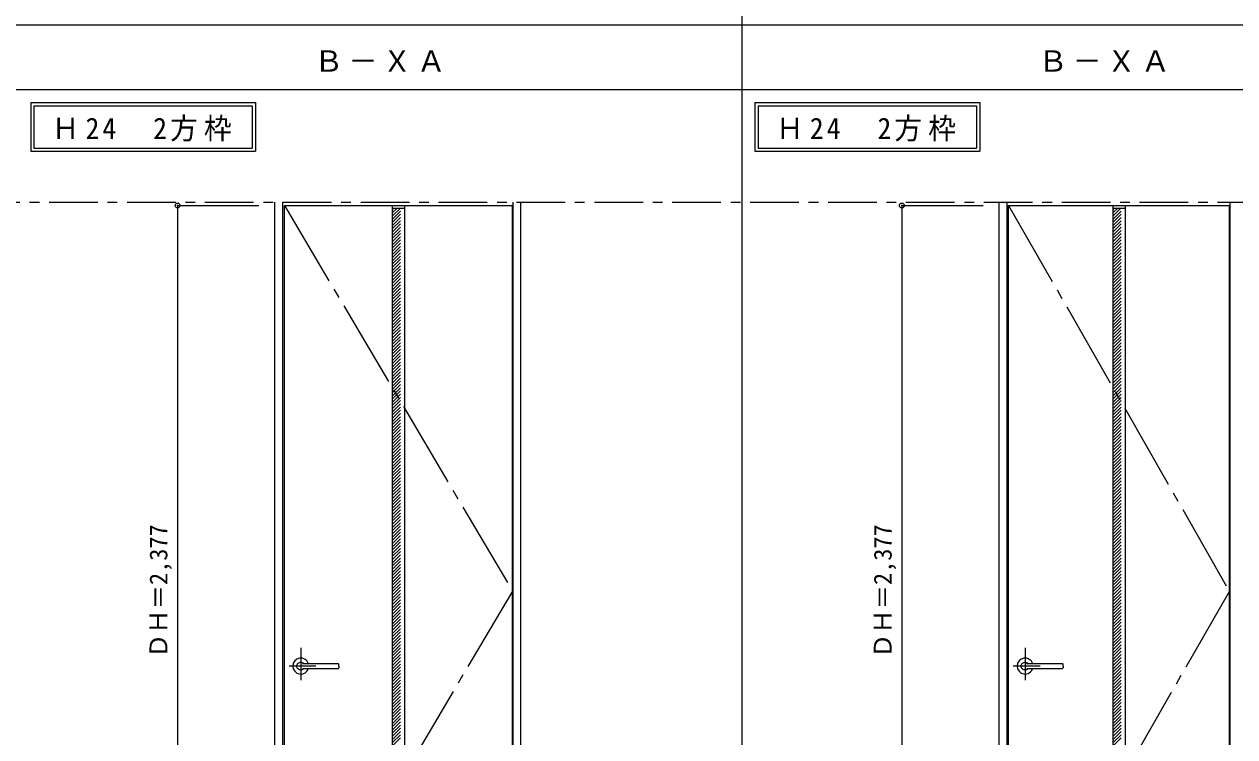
# Model space of a CAD drawing. Units: millimetres, scale not verified. Extents: x -6000 to 5700, y -4307 to 4260.
# Drawn here: x -1007 to 2723, y -2010 to 186 of the extents above; entities that cross this region are included whole.
import ezdxf
from ezdxf.enums import TextEntityAlignment as Align

# ---------------------------------------------------------------- set-up
doc = ezdxf.new("R2010")
doc.units = ezdxf.units.MM
doc.header["$LTSCALE"] = 30
doc.header["$PDMODE"] = 32
doc.header["$PDSIZE"] = 15
for name, pattern in [('CHAIN1', [8, 5, -1, 1, -1]), ('CHAIN2', [12, 9, -1, 1, -1]), ('DASHED1', [1.8, 1.2, -0.6])]:
    doc.linetypes.add(name, pattern=pattern)
for name, color, linetype in [('0-1_通り芯', 7, 'CHAIN1'), ('0-2_扉', 3, 'Continuous'), ('0-3_仕上げ', 7, 'Continuous'), ('0-4_枠', 3, 'Continuous'), ('0-7', 7, 'CHAIN2'), ('0-A_文字', 7, 'Continuous'), ('0-B_寸法', 7, 'Continuous'), ('0-C_ハッチ', 4, 'DASHED1'), ('F-1_枠', 6, 'Continuous')]:
    doc.layers.add(name, color=color, linetype=linetype)
doc.layers.add('0-5_レバー', color=7, linetype='Continuous', lineweight=18)
doc.styles.add('ＭＳ ゴシック', font='')
doc.styles.get('ＭＳ ゴシック').set_extended_font_data('MS Gothic')

msp = doc.modelspace()

# ---------------------------------------------------------------- linework, layer by layer
at = {"layer": '0-1_通り芯'}
msp.add_line((-5490, -362.5), (3436.4, -362.5), dxfattribs=at)
at = {"layer": '0-2_扉'}
for p, q in [((-205.2, -372.5), (497.8, -372.5)), ((-205.2, -2749.5), (-205.2, -372.5)), ((497.8, -2749.5), (497.8, -372.5)), ((2026.4, -372.5), (2706.4, -372.5)), ((2026.4, -2749.5), (2026.4, -372.5)), ((2706.4, -2749.5), (2706.4, -372.5))]:
    msp.add_line(p, q, dxfattribs=at)
at = {"layer": '0-3_仕上げ', "color": 3}
for p, q in [((127.3, -372.5), (127.3, -2749.5)), ((165.3, -372.5), (165.3, -2749.5)), ((2347.4, -372.5), (2347.4, -2749.5)), ((2385.4, -372.5), (2385.4, -2749.5))]:
    msp.add_line(p, q, dxfattribs=at)
at = {"layer": '0-3_仕上げ'}
for p, q in [((127.3, -380.5), (165.3, -380.5)), ((2347.4, -380.5), (2385.4, -380.5))]:
    msp.add_line(p, q, dxfattribs=at)
at = {"layer": '0-4_枠'}
for p, q in [((-234.2, -2762.5), (-234.2, -362.5)), ((-210.2, -2762.5), (-210.2, -362.5)), ((499.8, -2762.5), (499.8, -362.5)), ((523.8, -2762.5), (523.8, -362.5)), ((1997.4, -2762.5), (1997.4, -362.5)), ((2021.4, -2762.5), (2021.4, -362.5)), ((2708.4, -2762.5), (2708.4, -362.5))]:
    msp.add_line(p, q, dxfattribs=at)
at = {"layer": '0-5_レバー', "color": 4, "linetype": 'CHAIN1'}
for p, q in [((-154.7, -1735.54), (-154.7, -1835.39)), ((2076.9, -1735.54), (2076.9, -1835.39)), ((-107.9, -1792), (-190.92, -1792)), ((2123.7, -1792), (2040.68, -1792))]:
    msp.add_line(p, q, dxfattribs=at)
at = {"layer": '0-5_レバー'}
for p, q in [((-37.7, -1792), (-37.7, -1786.51)), ((2193.9, -1792), (2193.9, -1786.51)), ((-37.7, -1792), (-37.7, -1797.5)), ((2193.9, -1792), (2193.9, -1797.5))]:
    msp.add_line(p, q, dxfattribs=at)
for points in [[(-144.74, -1785.01), (-145.51, -1784.22), (-147.48, -1782.85), (-149.73, -1781.84), (-152.16, -1781.21), (-154.7, -1781), (-157.24, -1781.21), (-159.67, -1781.84), (-161.92, -1782.85), (-163.89, -1784.22), (-165.51, -1785.89), (-166.71, -1787.79), (-167.45, -1789.85), (-167.7, -1792), (-167.45, -1794.15), (-166.71, -1796.21), (-165.51, -1798.11), (-163.89, -1799.78), (-161.92, -1801.15), (-159.67, -1802.16), (-157.24, -1802.79), (-154.7, -1803), (-152.16, -1802.79), (-149.73, -1802.16), (-147.48, -1801.15), (-145.51, -1799.78), (-144.74, -1798.99)], [(-39.2, -1785), (-48.93, -1785), (-59.11, -1785), (-68.71, -1785), (-77.7, -1785), (-86.11, -1785), (-93.92, -1785), (-100.74, -1785), (-107.04, -1785), (-112.8, -1785), (-118.05, -1785), (-122.84, -1785), (-127.5, -1785), (-131.7, -1785), (-135.45, -1785), (-137.45, -1785), (-139.3, -1785), (-141.31, -1785.01), (-143.72, -1785.01), (-145.21, -1785.01), (-146.75, -1785.01), (-148.27, -1785.01), (-149.37, -1785.01), (-149.83, -1785.01), (-149.83, -1785.02)], [(-39.2, -1785), (-48.28, -1785), (-48.68, -1785)], [(2086.86, -1785.01), (2086.09, -1784.22), (2084.12, -1782.85), (2081.88, -1781.84), (2079.44, -1781.21), (2076.9, -1781), (2074.36, -1781.21), (2071.93, -1781.84), (2069.68, -1782.85), (2067.71, -1784.22), (2066.09, -1785.89), (2064.89, -1787.79), (2064.15, -1789.85), (2063.9, -1792), (2064.15, -1794.15), (2064.89, -1796.21), (2066.09, -1798.11), (2067.71, -1799.78), (2069.68, -1801.15), (2071.93, -1802.16), (2074.36, -1802.79), (2076.9, -1803), (2079.44, -1802.79), (2081.88, -1802.16), (2084.12, -1801.15), (2086.09, -1799.78), (2086.86, -1798.99)], [(2192.4, -1785), (2182.67, -1785), (2172.49, -1785), (2162.89, -1785), (2153.9, -1785), (2145.49, -1785), (2137.68, -1785), (2130.86, -1785), (2124.56, -1785), (2118.8, -1785), (2113.55, -1785), (2108.76, -1785), (2104.11, -1785), (2099.9, -1785), (2096.15, -1785), (2094.15, -1785), (2092.3, -1785), (2090.29, -1785.01), (2087.88, -1785.01), (2086.39, -1785.01), (2084.85, -1785.01), (2083.33, -1785.01), (2082.23, -1785.01), (2081.77, -1785.01), (2081.77, -1785.02)], [(2192.4, -1785), (2183.32, -1785), (2182.92, -1785)], [(-149.68, -1798.99), (-149.55, -1798.99), (-149.11, -1798.99), (-148.39, -1798.99), (-147.37, -1798.99), (-146.11, -1798.99), (-144.76, -1798.99), (-141.9, -1798.99), (-138.92, -1799), (-135.9, -1799), (-132.86, -1799), (-129.79, -1799), (-126.71, -1799), (-122.71, -1799), (-118.3, -1799), (-113.33, -1799), (-107.8, -1799), (-101.71, -1799), (-95.06, -1799), (-87.85, -1799), (-79.26, -1799), (-70, -1799), (-60.06, -1799), (-49.45, -1799), (-39.2, -1799)], [(2081.92, -1798.99), (2082.05, -1798.99), (2082.49, -1798.99), (2083.21, -1798.99), (2084.23, -1798.99), (2085.49, -1798.99), (2086.84, -1798.99), (2089.7, -1798.99), (2092.68, -1799), (2095.7, -1799), (2098.74, -1799), (2101.81, -1799), (2104.89, -1799), (2108.89, -1799), (2113.3, -1799), (2118.27, -1799), (2123.8, -1799), (2129.89, -1799), (2136.54, -1799), (2143.75, -1799), (2152.34, -1799), (2161.6, -1799), (2171.54, -1799), (2182.15, -1799), (2192.4, -1799)]]:
    msp.add_lwpolyline(points, dxfattribs=at)
for centre, radius, start, end in [((-154.7, -1792), 24.55, 16.59952, 343.36736), ((-39.2, -1786.5), 1.5, 0.00847, 89.9163), ((-39.2, -1786.5), 1.5, 360, 90.17419), ((2076.9, -1792), 24.55, 16.59952, 343.36736), ((2192.4, -1786.5), 1.5, 0.00847, 89.9163), ((2192.4, -1786.5), 1.5, 360, 90.17419), ((-39.2, -1797.5), 1.5, 270.16419, 0), ((-39.2, -1797.5), 1.5, 269.91059, 359.99153), ((2192.4, -1797.5), 1.5, 270.16419, 0), ((2192.4, -1797.5), 1.5, 269.91059, 359.99153)]:
    msp.add_arc(centre, radius, start, end, dxfattribs=at)
at = {"layer": '0-7'}
for p, q in [((-205.2, -372.5), (497.8, -1561)), ((2026.4, -372.5), (2706.4, -1561)), ((497.8, -1561), (-205.2, -2749.5)), ((2706.4, -1561), (2026.4, -2749.5))]:
    msp.add_line(p, q, dxfattribs=at)
at = {"layer": '0-A_文字'}
for p, q in [((-986.8, -55.5), (-986.8, -205.5)), ((-976.8, -65.5), (-976.8, -195.5)), ((-976.8, -65.5), (-304.18, -65.5)), ((-304.18, -65.5), (-304.18, -195.5)), ((1244.8, -55.5), (1244.8, -205.5)), ((1254.8, -65.5), (1254.8, -195.5)), ((1254.8, -65.5), (1927.43, -65.5)), ((1927.43, -65.5), (1927.43, -195.5)), ((-986.8, -205.5), (-294.18, -205.5)), ((-976.8, -195.5), (-304.18, -195.5)), ((1244.8, -205.5), (1937.43, -205.5)), ((1254.8, -195.5), (1927.43, -195.5))]:
    msp.add_line(p, q, dxfattribs=at)
for points in [[(-986.8, -55.5), (-294.18, -55.5), (-294.18, -205.5)], [(1244.8, -55.5), (1937.43, -55.5), (1937.43, -205.5)]]:
    msp.add_lwpolyline(points, dxfattribs=at)
at = {"layer": '0-B_寸法', "color": 4}
for p, q in [((-534.2, -372.5), (-284.2, -372.5)), ((-534.2, -372.5), (-534.2, -2749.5)), ((1697.4, -372.5), (1947.4, -372.5)), ((1697.4, -372.5), (1697.4, -2749.5))]:
    msp.add_line(p, q, dxfattribs=at)
at = {"layer": '0-B_寸法'}
for p in [(-534.2, -372.5), (1697.4, -372.5)]:
    msp.add_point(p, dxfattribs=at)
at = {"layer": '0-C_ハッチ'}
for p, q in [((127.3, -385.61), (132.41, -380.5)), ((127.3, -395.51), (142.31, -380.5)), ((127.3, -405.41), (152.21, -380.5)), ((127.3, -415.31), (162.11, -380.5)), ((127.3, -425.21), (165.3, -387.21)), ((127.3, -435.11), (164.91, -397.5)), ((127.3, -445.01), (165.3, -407.01)), ((2347.4, -385.61), (2352.51, -380.5)), ((2347.4, -395.51), (2362.41, -380.5)), ((2347.4, -405.41), (2372.31, -380.5)), ((2347.4, -415.31), (2382.21, -380.5)), ((2347.4, -425.21), (2385.4, -387.21)), ((2347.4, -435.11), (2385.01, -397.5)), ((2347.4, -445.01), (2385.4, -407.01)), ((127.3, -454.91), (165.3, -416.91)), ((127.3, -464.81), (165.3, -426.81)), ((127.3, -474.71), (165.3, -436.71)), ((127.3, -484.61), (165.3, -446.61)), ((2347.4, -454.91), (2385.4, -416.91)), ((2347.4, -464.81), (2385.4, -426.81)), ((2347.4, -474.71), (2385.4, -436.71)), ((2347.4, -484.61), (2385.4, -446.61)), ((127.3, -494.51), (165.3, -456.51)), ((127.3, -504.41), (165.3, -466.41)), ((127.3, -514.31), (165.3, -476.31)), ((2347.4, -494.51), (2385.4, -456.51)), ((2347.4, -504.41), (2385.4, -466.41)), ((2347.4, -514.31), (2385.4, -476.31)), ((127.3, -524.21), (165.3, -486.21)), ((127.3, -534.11), (165.3, -496.11)), ((127.3, -544.01), (165.3, -506.01)), ((127.3, -553.9), (165.3, -515.9)), ((2347.4, -524.21), (2385.4, -486.21)), ((2347.4, -534.11), (2385.4, -496.11)), ((2347.4, -544.01), (2385.4, -506.01)), ((2347.4, -553.9), (2385.4, -515.9)), ((127.3, -563.8), (165.3, -525.8)), ((127.3, -573.7), (165.3, -535.7)), ((127.3, -583.6), (165.3, -545.6)), ((127.3, -593.5), (165.3, -555.5)), ((2347.4, -563.8), (2385.4, -525.8)), ((2347.4, -573.7), (2385.4, -535.7)), ((2347.4, -583.6), (2385.4, -545.6)), ((2347.4, -593.5), (2385.4, -555.5)), ((127.3, -603.4), (165.3, -565.4)), ((127.3, -613.3), (165.3, -575.3)), ((127.3, -623.2), (165.3, -585.2)), ((127.3, -633.1), (165.3, -595.1)), ((2347.4, -603.4), (2385.4, -565.4)), ((2347.4, -613.3), (2385.4, -575.3)), ((2347.4, -623.2), (2385.4, -585.2)), ((2347.4, -633.1), (2385.4, -595.1)), ((127.3, -643), (165.3, -605)), ((127.3, -652.9), (165.3, -614.9)), ((127.3, -662.8), (165.3, -624.8)), ((2347.4, -643), (2385.4, -605)), ((2347.4, -652.9), (2385.4, -614.9)), ((2347.4, -662.8), (2385.4, -624.8)), ((127.3, -672.7), (165.3, -634.7)), ((127.3, -682.6), (165.3, -644.6)), ((127.3, -692.5), (165.3, -654.5)), ((127.3, -702.4), (165.3, -664.4)), ((2347.4, -672.7), (2385.4, -634.7)), ((2347.4, -682.6), (2385.4, -644.6)), ((2347.4, -692.5), (2385.4, -654.5)), ((2347.4, -702.4), (2385.4, -664.4)), ((127.3, -712.3), (165.3, -674.3)), ((127.3, -722.2), (165.3, -684.2)), ((127.3, -732.1), (165.3, -694.1)), ((127.3, -742), (165.3, -704)), ((2347.4, -712.3), (2385.4, -674.3)), ((2347.4, -722.2), (2385.4, -684.2)), ((2347.4, -732.1), (2385.4, -694.1)), ((2347.4, -742), (2385.4, -704)), ((127.3, -751.89), (165.3, -713.89)), ((127.3, -761.79), (165.3, -723.79)), ((127.3, -771.69), (165.3, -733.69)), ((127.3, -781.59), (165.3, -743.59)), ((2347.4, -751.89), (2385.4, -713.89)), ((2347.4, -761.79), (2385.4, -723.79)), ((2347.4, -771.69), (2385.4, -733.69)), ((2347.4, -781.59), (2385.4, -743.59)), ((127.3, -791.49), (165.3, -753.49)), ((127.3, -801.39), (165.3, -763.39)), ((127.3, -811.29), (165.3, -773.29)), ((127.3, -821.19), (165.3, -783.19)), ((2347.4, -791.49), (2385.4, -753.49)), ((2347.4, -801.39), (2385.4, -763.39)), ((2347.4, -811.29), (2385.4, -773.29)), ((2347.4, -821.19), (2385.4, -783.19)), ((127.3, -831.09), (165.3, -793.09)), ((127.3, -840.99), (165.3, -802.99)), ((127.3, -850.89), (165.3, -812.89)), ((2347.4, -831.09), (2385.4, -793.09)), ((2347.4, -840.99), (2385.4, -802.99)), ((2347.4, -850.89), (2385.4, -812.89)), ((127.3, -860.79), (165.3, -822.79)), ((127.3, -870.69), (165.3, -832.69)), ((127.3, -880.59), (165.3, -842.59)), ((127.3, -890.49), (165.3, -852.49)), ((2347.4, -860.79), (2385.4, -822.79)), ((2347.4, -870.69), (2385.4, -832.69)), ((2347.4, -880.59), (2385.4, -842.59)), ((2347.4, -890.49), (2385.4, -852.49)), ((127.3, -900.39), (165.3, -862.39)), ((127.3, -910.29), (165.3, -872.29)), ((127.3, -920.19), (165.3, -882.19)), ((127.3, -930.09), (165.3, -892.09)), ((2347.4, -900.39), (2385.4, -862.39)), ((2347.4, -910.29), (2385.4, -872.29)), ((2347.4, -920.19), (2385.4, -882.19)), ((2347.4, -930.09), (2385.4, -892.09)), ((127.3, -939.98), (165.3, -901.98)), ((127.3, -949.88), (165.3, -911.88)), ((127.3, -959.78), (165.3, -921.78)), ((127.3, -969.68), (165.3, -931.68)), ((2347.4, -939.98), (2385.4, -901.98)), ((2347.4, -949.88), (2385.4, -911.88)), ((2347.4, -959.78), (2385.4, -921.78)), ((2347.4, -969.68), (2385.4, -931.68)), ((127.3, -979.58), (165.3, -941.58)), ((127.3, -989.48), (165.3, -951.48)), ((127.3, -999.38), (165.3, -961.38)), ((2347.4, -979.58), (2385.4, -941.58)), ((2347.4, -989.48), (2385.4, -951.48)), ((2347.4, -999.38), (2385.4, -961.38)), ((127.3, -1009.28), (165.3, -971.28)), ((127.3, -1019.18), (165.3, -981.18)), ((127.3, -1029.08), (165.3, -991.08)), ((127.3, -1038.98), (165.3, -1000.98)), ((2347.4, -1009.28), (2385.4, -971.28)), ((2347.4, -1019.18), (2385.4, -981.18)), ((2347.4, -1029.08), (2385.4, -991.08)), ((2347.4, -1038.98), (2385.4, -1000.98)), ((127.3, -1048.88), (165.3, -1010.88)), ((127.3, -1058.78), (165.3, -1020.78)), ((127.3, -1068.68), (165.3, -1030.68)), ((127.3, -1078.58), (165.3, -1040.58)), ((2347.4, -1048.88), (2385.4, -1010.88)), ((2347.4, -1058.78), (2385.4, -1020.78)), ((2347.4, -1068.68), (2385.4, -1030.68)), ((2347.4, -1078.58), (2385.4, -1040.58)), ((127.3, -1088.48), (165.3, -1050.48)), ((127.3, -1098.38), (165.3, -1060.38)), ((127.3, -1108.28), (165.3, -1070.28)), ((127.3, -1118.18), (165.3, -1080.18)), ((2347.4, -1088.48), (2385.4, -1050.48)), ((2347.4, -1098.38), (2385.4, -1060.38)), ((2347.4, -1108.28), (2385.4, -1070.28)), ((2347.4, -1118.18), (2385.4, -1080.18)), ((127.3, -1128.08), (165.3, -1090.08)), ((127.3, -1137.97), (165.3, -1099.97)), ((127.3, -1147.87), (165.3, -1109.87)), ((2347.4, -1128.08), (2385.4, -1090.08)), ((2347.4, -1137.97), (2385.4, -1099.97)), ((2347.4, -1147.87), (2385.4, -1109.87)), ((127.3, -1157.77), (165.3, -1119.77)), ((127.3, -1167.67), (165.3, -1129.67)), ((127.3, -1177.57), (165.3, -1139.57)), ((127.3, -1187.47), (165.3, -1149.47)), ((2347.4, -1157.77), (2385.4, -1119.77)), ((2347.4, -1167.67), (2385.4, -1129.67)), ((2347.4, -1177.57), (2385.4, -1139.57)), ((2347.4, -1187.47), (2385.4, -1149.47)), ((127.3, -1197.37), (165.3, -1159.37)), ((127.3, -1207.27), (165.3, -1169.27)), ((127.3, -1217.17), (165.3, -1179.17)), ((127.3, -1227.07), (165.3, -1189.07)), ((2347.4, -1197.37), (2385.4, -1159.37)), ((2347.4, -1207.27), (2385.4, -1169.27)), ((2347.4, -1217.17), (2385.4, -1179.17)), ((2347.4, -1227.07), (2385.4, -1189.07)), ((127.3, -1236.97), (165.3, -1198.97)), ((127.3, -1246.87), (165.3, -1208.87)), ((127.3, -1256.77), (165.3, -1218.77)), ((127.3, -1266.67), (165.3, -1228.67)), ((2347.4, -1236.97), (2385.4, -1198.97)), ((2347.4, -1246.87), (2385.4, -1208.87)), ((2347.4, -1256.77), (2385.4, -1218.77)), ((2347.4, -1266.67), (2385.4, -1228.67)), ((127.3, -1276.57), (165.3, -1238.57)), ((127.3, -1286.47), (165.3, -1248.47)), ((127.3, -1296.37), (165.3, -1258.37)), ((2347.4, -1276.57), (2385.4, -1238.57)), ((2347.4, -1286.47), (2385.4, -1248.47)), ((2347.4, -1296.37), (2385.4, -1258.37)), ((127.3, -1306.27), (165.3, -1268.27)), ((127.3, -1316.17), (165.3, -1278.17)), ((127.3, -1326.07), (165.3, -1288.07)), ((127.3, -1335.96), (165.3, -1297.96)), ((2347.4, -1306.27), (2385.4, -1268.27)), ((2347.4, -1316.17), (2385.4, -1278.17)), ((2347.4, -1326.07), (2385.4, -1288.07)), ((2347.4, -1335.96), (2385.4, -1297.96)), ((127.3, -1345.86), (165.3, -1307.86)), ((127.3, -1355.76), (165.3, -1317.76)), ((127.3, -1365.66), (165.3, -1327.66)), ((127.3, -1375.56), (165.3, -1337.56)), ((2347.4, -1345.86), (2385.4, -1307.86)), ((2347.4, -1355.76), (2385.4, -1317.76)), ((2347.4, -1365.66), (2385.4, -1327.66)), ((2347.4, -1375.56), (2385.4, -1337.56)), ((127.3, -1385.46), (165.3, -1347.46)), ((127.3, -1395.36), (165.3, -1357.36)), ((127.3, -1405.26), (165.3, -1367.26)), ((127.3, -1415.16), (165.3, -1377.16)), ((2347.4, -1385.46), (2385.4, -1347.46)), ((2347.4, -1395.36), (2385.4, -1357.36)), ((2347.4, -1405.26), (2385.4, -1367.26)), ((2347.4, -1415.16), (2385.4, -1377.16)), ((127.3, -1425.06), (165.3, -1387.06)), ((127.3, -1434.96), (165.3, -1396.96)), ((127.3, -1444.86), (165.3, -1406.86)), ((127.3, -1454.76), (165.3, -1416.76)), ((2347.4, -1425.06), (2385.4, -1387.06)), ((2347.4, -1434.96), (2385.4, -1396.96)), ((2347.4, -1444.86), (2385.4, -1406.86)), ((2347.4, -1454.76), (2385.4, -1416.76)), ((127.3, -1464.66), (165.3, -1426.66)), ((127.3, -1474.56), (165.3, -1436.56)), ((127.3, -1484.46), (165.3, -1446.46)), ((2347.4, -1464.66), (2385.4, -1426.66)), ((2347.4, -1474.56), (2385.4, -1436.56)), ((2347.4, -1484.46), (2385.4, -1446.46)), ((127.3, -1494.36), (165.3, -1456.36)), ((127.3, -1504.26), (165.3, -1466.26)), ((127.3, -1514.16), (165.3, -1476.16)), ((127.3, -1524.06), (165.3, -1486.06)), ((2347.4, -1494.36), (2385.4, -1456.36)), ((2347.4, -1504.26), (2385.4, -1466.26)), ((2347.4, -1514.16), (2385.4, -1476.16)), ((2347.4, -1524.06), (2385.4, -1486.06)), ((127.3, -1533.95), (165.3, -1495.95)), ((127.3, -1543.85), (165.3, -1505.85)), ((127.3, -1553.75), (165.3, -1515.75)), ((127.3, -1563.65), (165.3, -1525.65)), ((2347.4, -1533.95), (2385.4, -1495.95)), ((2347.4, -1543.85), (2385.4, -1505.85)), ((2347.4, -1553.75), (2385.4, -1515.75)), ((2347.4, -1563.65), (2385.4, -1525.65)), ((127.3, -1573.55), (165.3, -1535.55)), ((127.3, -1583.45), (165.3, -1545.45)), ((127.3, -1593.35), (165.3, -1555.35)), ((127.3, -1603.25), (165.3, -1565.25)), ((2347.4, -1573.55), (2385.4, -1535.55)), ((2347.4, -1583.45), (2385.4, -1545.45)), ((2347.4, -1593.35), (2385.4, -1555.35)), ((2347.4, -1603.25), (2385.4, -1565.25)), ((127.3, -1613.15), (165.3, -1575.15)), ((127.3, -1623.05), (165.3, -1585.05)), ((127.3, -1632.95), (165.3, -1594.95)), ((2347.4, -1613.15), (2385.4, -1575.15)), ((2347.4, -1623.05), (2385.4, -1585.05)), ((2347.4, -1632.95), (2385.4, -1594.95)), ((127.3, -1642.85), (165.3, -1604.85)), ((127.3, -1652.75), (165.3, -1614.75)), ((127.3, -1662.65), (165.3, -1624.65)), ((127.3, -1672.55), (165.3, -1634.55)), ((2347.4, -1642.85), (2385.4, -1604.85)), ((2347.4, -1652.75), (2385.4, -1614.75)), ((2347.4, -1662.65), (2385.4, -1624.65)), ((2347.4, -1672.55), (2385.4, -1634.55)), ((127.3, -1682.45), (165.3, -1644.45)), ((127.3, -1692.35), (165.3, -1654.35)), ((127.3, -1702.25), (165.3, -1664.25)), ((127.3, -1712.15), (165.3, -1674.15)), ((2347.4, -1682.45), (2385.4, -1644.45)), ((2347.4, -1692.35), (2385.4, -1654.35)), ((2347.4, -1702.25), (2385.4, -1664.25)), ((2347.4, -1712.15), (2385.4, -1674.15)), ((127.3, -1722.05), (165.3, -1684.05)), ((127.3, -1731.94), (165.3, -1693.94)), ((127.3, -1741.84), (165.3, -1703.84)), ((127.3, -1751.74), (165.3, -1713.74)), ((2347.4, -1722.05), (2385.4, -1684.05)), ((2347.4, -1731.94), (2385.4, -1693.94)), ((2347.4, -1741.84), (2385.4, -1703.84)), ((2347.4, -1751.74), (2385.4, -1713.74)), ((127.3, -1761.64), (165.3, -1723.64)), ((127.3, -1771.54), (165.3, -1733.54)), ((127.3, -1781.44), (165.3, -1743.44)), ((2347.4, -1761.64), (2385.4, -1723.64)), ((2347.4, -1771.54), (2385.4, -1733.54)), ((2347.4, -1781.44), (2385.4, -1743.44)), ((127.3, -1791.34), (165.3, -1753.34)), ((127.3, -1801.24), (165.3, -1763.24)), ((127.3, -1811.14), (165.3, -1773.14)), ((127.3, -1821.04), (165.3, -1783.04)), ((2347.4, -1791.34), (2385.4, -1753.34)), ((2347.4, -1801.24), (2385.4, -1763.24)), ((2347.4, -1811.14), (2385.4, -1773.14)), ((2347.4, -1821.04), (2385.4, -1783.04)), ((127.3, -1830.94), (165.3, -1792.94)), ((127.3, -1840.84), (165.3, -1802.84)), ((127.3, -1850.74), (165.3, -1812.74)), ((127.3, -1860.64), (165.3, -1822.64)), ((2347.4, -1830.94), (2385.4, -1792.94)), ((2347.4, -1840.84), (2385.4, -1802.84)), ((2347.4, -1850.74), (2385.4, -1812.74)), ((2347.4, -1860.64), (2385.4, -1822.64)), ((127.3, -1870.54), (165.3, -1832.54)), ((127.3, -1880.44), (165.3, -1842.44)), ((127.3, -1890.34), (165.3, -1852.34)), ((127.3, -1900.24), (165.3, -1862.24)), ((2347.4, -1870.54), (2385.4, -1832.54)), ((2347.4, -1880.44), (2385.4, -1842.44)), ((2347.4, -1890.34), (2385.4, -1852.34)), ((2347.4, -1900.24), (2385.4, -1862.24)), ((127.3, -1910.14), (165.3, -1872.14)), ((127.3, -1920.03), (165.3, -1882.03)), ((127.3, -1929.93), (165.3, -1891.93)), ((127.3, -1939.83), (165.3, -1901.83)), ((2347.4, -1910.14), (2385.4, -1872.14)), ((2347.4, -1920.03), (2385.4, -1882.03)), ((2347.4, -1929.93), (2385.4, -1891.93)), ((2347.4, -1939.83), (2385.4, -1901.83)), ((127.3, -1949.73), (165.3, -1911.73)), ((127.3, -1959.63), (165.3, -1921.63)), ((127.3, -1969.53), (165.3, -1931.53)), ((2347.4, -1949.73), (2385.4, -1911.73)), ((2347.4, -1959.63), (2385.4, -1921.63)), ((2347.4, -1969.53), (2385.4, -1931.53)), ((127.3, -1979.43), (165.3, -1941.43)), ((127.3, -1989.33), (165.3, -1951.33)), ((127.3, -1999.23), (165.3, -1961.23)), ((127.3, -2009.13), (165.3, -1971.13)), ((2347.4, -1979.43), (2385.4, -1941.43)), ((2347.4, -1989.33), (2385.4, -1951.33)), ((2347.4, -1999.23), (2385.4, -1961.23)), ((2347.4, -2009.13), (2385.4, -1971.13)), ((127.3, -2019.03), (165.3, -1981.03)), ((127.3, -2028.93), (165.3, -1990.93)), ((127.3, -2038.83), (165.3, -2000.83)), ((2347.4, -2019.03), (2385.4, -1981.03)), ((2347.4, -2028.93), (2385.4, -1990.93)), ((2347.4, -2038.83), (2385.4, -2000.83))]:
    msp.add_line(p, q, dxfattribs=at)
at = {"layer": 'F-1_枠'}
for p, q in [((1204.8, 4175), (1204.8, -3790)), ((-6000, 184.5), (5700, 184.5)), ((-6000, -15.5), (5700, -15.5))]:
    msp.add_line(p, q, dxfattribs=at)

# ---------------------------------------------------------------- texts
at = {"layer": '0-A_文字', "char_height": 65.98, "attachment_point": 7, "style": 'ＭＳ ゴシック'}
for s, insert in [('\\T1.17;Ｂ－ＸＡ', (-113.5, 39.5)), ('\\T1.17;Ｂ－ＸＡ', (2118.1, 39.5)), ('\\T1.22;\\W0.95;Ｈ24\u30002方枠', (-922.14, -175.5)), ('\\T1.22;\\W0.95;Ｈ24\u30002方枠', (1309.46, -175.5))]:
    msp.add_mtext(s, dxfattribs=dict(at, insert=insert))
at = {"layer": '0-B_寸法', "style": 'ＭＳ ゴシック'}
for p in [(-549.2, -1767.25), (1682.4, -1767.25)]:
    msp.add_text('ＤＨ＝2,377', height=54.99, rotation=90, dxfattribs=at).set_placement(p, align=Align.BOTTOM_LEFT)

doc.saveas('drawing.dxf')
